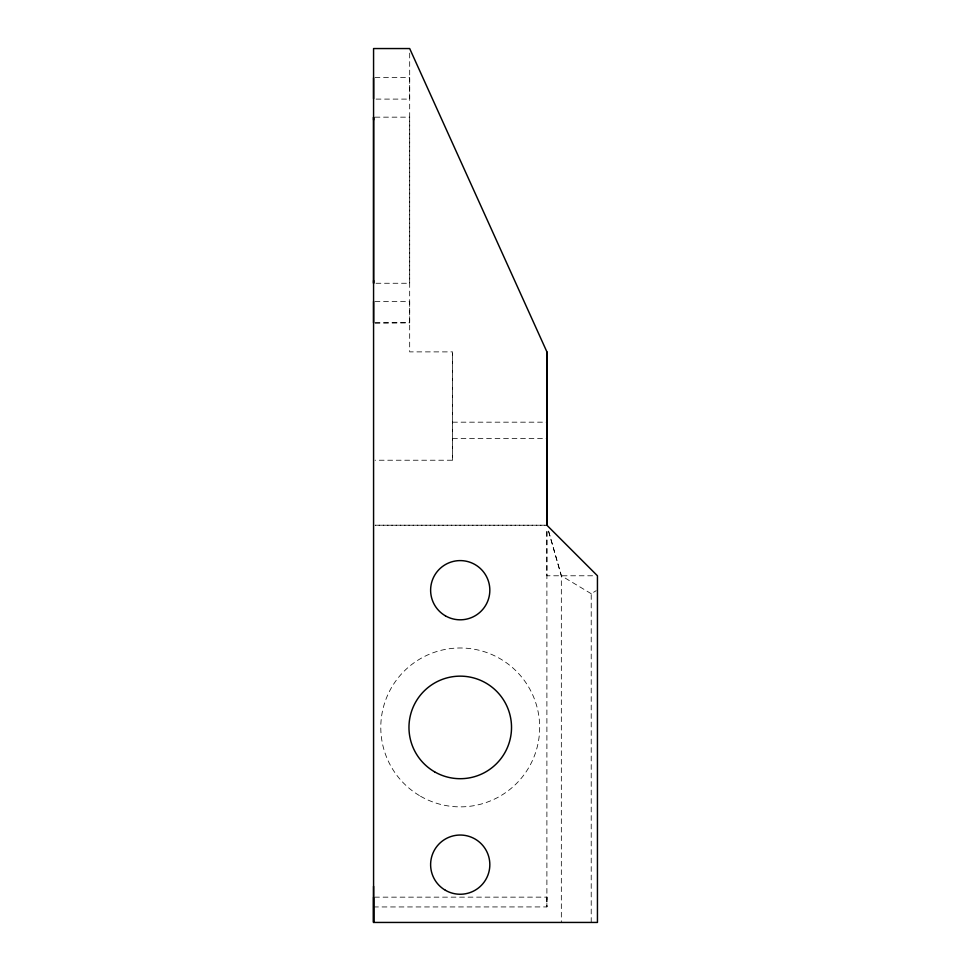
<?xml version="1.0" encoding="UTF-8"?>
<svg xmlns="http://www.w3.org/2000/svg" width="971" height="971" viewBox="0 0 971 971"><rect width="100%" height="100%" fill="white"/><g stroke="black" fill="none" stroke-linecap="round" stroke-linejoin="round"><path stroke-width="0.73" stroke-dasharray="4.86 3.64" d="M409.689 53.102L409.677 351.878L452.583 351.89L452.583 460.23L375.049 460.23M452.571 460.218L452.583 351.878M373.556 906.95L546.891 906.926L546.891 529.681L546.891 575.779L595.939 575.779M546.891 897.143L546.879 906.926L546.879 897.143L375.073 897.155M591.218 922.438L591.218 593.706L596.206 590.684M375.073 77.437L409.689 77.437L409.677 99.103L375.073 99.103M375.073 117.163L409.677 117.163L409.677 119.991L409.677 283.265L375.073 283.265M375.073 301.411L409.689 301.69M375.073 322.906L409.677 322.906L409.677 301.423M375.085 322.991L409.689 322.627M452.571 422.179L546.904 422.179M452.571 438.564L546.904 438.564M591.218 593.706L561.335 575.779L548.117 529.547L561.335 575.779L561.335 922.438M545.374 525.214L375.061 525.214L545.399 525.226M420.504 796.22A79.44 79.44 0 0 0 539.67 727.425A79.44 79.44 0 0 0 420.504 658.629A79.44 79.44 0 0 0 420.504 796.22"/><path stroke-width="1.46" d="M373.568 280.437L373.568 283.265L373.568 117.163L373.568 119.991M373.58 98.739L373.568 77.814M546.904 525.226L546.916 351.89L409.677 48.55L373.568 48.55L373.58 922.45L597.444 922.438L597.444 575.779L546.879 525.214L546.879 351.878M373.568 897.155L373.568 922.438L373.556 886.317M373.568 301.423L373.568 322.894M434.607 771.836A51.281 51.281 0 0 0 511.523 727.425A51.281 51.281 0 0 0 434.607 683.014A51.281 51.281 0 0 0 434.607 771.836M445.41 890.286A29.616 29.616 0 0 0 489.833 864.651A29.616 29.616 0 0 0 445.41 839.005A29.616 29.616 0 0 0 445.41 890.286M445.41 615.845A29.616 29.616 0 0 0 489.833 590.21A29.616 29.616 0 0 0 445.41 564.564A29.616 29.616 0 0 0 445.41 615.845"/></g></svg>
